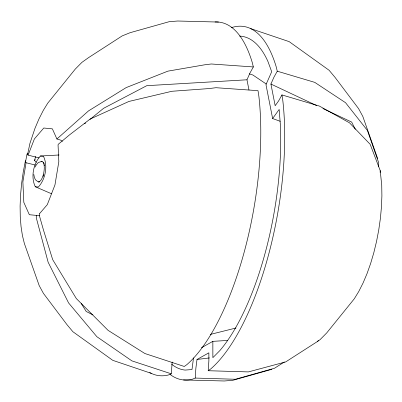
<?xml version="1.0" encoding="UTF-8"?>
<svg xmlns="http://www.w3.org/2000/svg" width="402" height="402" viewBox="0 0 402 402"><rect width="100%" height="100%" fill="white"/><g stroke="black" fill="none" stroke-linecap="round" stroke-linejoin="round"><path stroke-width="0.6" d="M378.543 166.79L378.599 162.443L367.418 130.454L345.534 102.686L314.761 82.37L277.274 71.199L276.169 66.677A179.322 65.536 -79.9 0 0 231.386 27.648M380.146 172.468L380.217 170.594L370.157 144.308L349.504 122.826L319.439 106.093L281.953 94.922L278.616 100.917L275.169 105.711L270.913 84.043L273.953 77.169L277.274 71.199M39.632 215.487L36.401 215.392L36.25 217.688L48.15 262.27L68.606 302.957L96.872 336.71L131.901 360.875L171.282 373.815L172.187 362.021M170.046 374.388A179.322 65.536 -79.9 0 0 192.297 379.252L195.221 378.066L195.885 368.131L197.01 359.468L208.864 352.825L208.874 360.85L208.211 370.724L248.376 371.91L285.686 361.916L317.58 341.424L320.077 339.64L326.71 332.931L354.268 298.822L358.755 291.505L363.026 283.083L367.006 273.697L370.624 263.506L373.825 252.687L376.548 241.426L378.754 229.914L380.398 218.346L381.453 206.924L381.9 195.839L381.734 185.287L380.217 170.594M193.513 357.88L191.995 369.549L185.151 370.076A169.317 61.878 -79.9 0 1 171.599 364.162M27.994 153.7L27.034 154.036L25.477 162.192L26.065 162.74L22.879 181.855L23.824 202.382L29.331 214.713L36.401 215.392M25.452 160.574L23.246 172.086L21.602 183.654L20.547 195.076L20.1 206.161L20.266 216.713L21.04 226.557L22.411 235.522L24.356 243.456L39.205 285.626L43.426 293.38L66.948 324.615L72.893 331.725L112.796 360.348L151.283 373.357M36.225 162.277L34.562 160.478L35.662 156.378M39.064 157.906L28.105 155.132L34.401 138.921L43.778 128.022L52.371 128.846L56.903 138.992L60.421 140.042L62.451 141.288M248.984 90.023L246.974 79.792L250.019 72.918L253.34 66.943L252.23 62.426A179.322 65.536 -79.9 0 0 215.03 21.969M56.903 138.992L88.51 110.907L126.173 87.596L167.93 71.134L204.517 64.833L211.281 63.988L253.34 66.943M34.562 160.478L35.14 159.468M35.029 167.091L36.456 164.664L38.331 162.488L40.813 161.715A10.341 3.779 -79.9 0 1 43.919 172.016A10.341 3.779 -79.9 0 1 37.532 181.408L35.446 179.8L34.346 177.337L33.808 174.408M280.224 121.303L272.631 118.54L279.164 109.46L280.37 124.796A169.317 61.878 -79.9 0 1 219.763 350.68L212.869 357.654L212.849 341.348L227.753 340.439M317.58 341.424L318.374 340.469M59.084 154.986L40.416 156.006C33.301 163.699 30.652 177.207 35.296 186.739L51.401 193.709M84.661 123.806L85.626 123.012M89.978 119.444L103.525 108.349L146.785 85.676L246.974 79.792M208.211 370.724L210.784 368.89A179.322 65.536 -79.9 0 0 282.802 100.475L281.953 94.922M284.41 361.966L274.471 368.262L235.381 379.257L195.221 378.066M201.397 347.77L212.849 341.348M171.282 373.815L168.358 375.001A179.322 65.536 -79.9 0 1 149.7 372.533M271.898 369.302L232.773 380.317L224.281 380.985L183.508 379.945M210.246 334.434L236.014 328.007M197.01 359.468L209.467 357.931M218.492 22.055L177.719 21.015L169.227 21.683L130.102 32.698L122.183 35.904L88.525 57.652L81.923 62.36L75.29 69.069L47.732 103.178L43.245 110.495L38.974 118.917L34.994 128.303L29.959 143.283L27.547 154.609L28.105 155.132M40.416 156.006L43.466 156.298C48.109 165.83 45.461 179.337 38.346 187.03L35.296 186.739M26.065 162.74L35.26 165.031M249.325 73.847L252.898 75.018L266.325 84.058M250.717 28.642L289.204 41.652L329.107 70.275L335.052 77.385L358.574 108.62L362.795 116.374L377.644 158.544M270.913 84.043L316.655 105.585M322.866 108.51L351.665 122.072L355.313 129.298M92.922 314.861L86.199 311.475L81.274 303.53M272.631 118.54L265.973 84.646L271.697 71.722L267.943 61.511A169.317 61.878 -79.9 0 0 239.632 36.095M43.416 162.172A10.492 3.834 -79.9 0 1 44.195 163.915M44.371 164.649A10.492 3.834 -79.9 0 1 44.527 165.679M43.692 174.739A10.492 3.834 -79.9 0 1 43.12 176.599M39.768 181.799A10.492 3.834 -79.9 0 1 38.225 181.915M41.12 161.619A10.492 3.834 -79.9 0 1 42.165 161.358M39.587 213.608L39.441 215.839L43.456 229.989L52.692 259.662L76.33 298.565L108.088 330.364L144.896 353.529L184.277 366.468L186.845 364.639A179.322 65.536 -79.9 0 0 258.868 96.224L258.014 90.666L215.959 87.711L209.105 88.566L171.905 91.274L128.911 101.45L90.133 119.057L69.461 134.926L58.411 144.167L58.044 144.815L58.823 161.71L54.953 184.935L47.305 204.638L39.587 213.608"/></g></svg>
